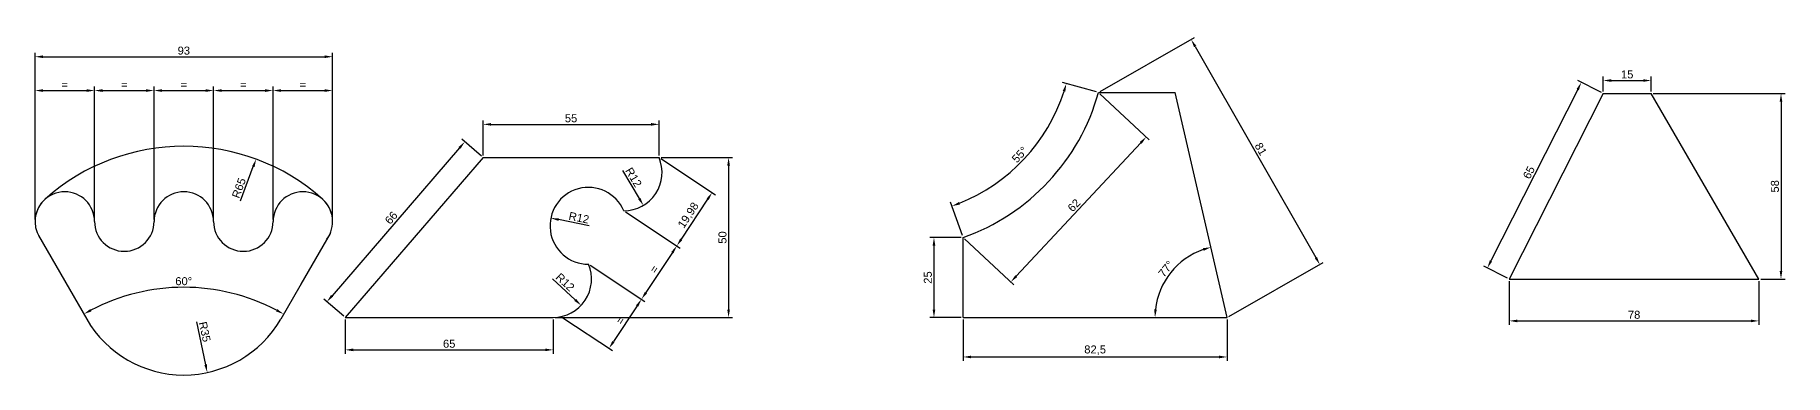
# Model space of a CAD drawing. Header units: millimetres. Extents: x 160 to 1325, y -518 to -340.
# Drawn here: x 160 to 707, y -518 to -412 of the extents above; entities that cross this region are included whole.
import ezdxf

# ---------------------------------------------------------------- set-up
doc = ezdxf.new("R2010")
doc.units = ezdxf.units.MM
doc.header["$PDMODE"] = 3
doc.styles.get("Standard").update_dxf_attribs({"font": 'arial.ttf'})
doc.dimstyles.new('ISO-25', dxfattribs={"dimtxt": 2.5, "dimasz": 2.5, "dimexe": 1.25, "dimexo": 0.625, "dimtad": 1, "dimtxsty": 'Standard', "dimcen": 2.5, "dimadec": 0, "dimazin": 0, "dimtfac": 1, "dimtmove": 0, "dimatfit": 3, "dimfxl": 1, "dimarcsym": 0})
doc.dimstyles.new('副本 ISO-25', dxfattribs={"dimtxt": 2.5, "dimasz": 2.5, "dimexe": 1.25, "dimexo": 0.625, "dimtad": 1, "dimtxsty": 'Standard', "dimcen": 2.5, "dimadec": 0, "dimazin": 0, "dimtfac": 1, "dimtmove": 0, "dimatfit": 3, "dimfxl": 1, "dimarcsym": 0})

# ---------------------------------------------------------------- blocks, each defined once
blk = doc.blocks.new('*D5')
at = {"color": 0, "lineweight": -2, "transparency": 16777216}
blk.add_line((224.25, -463.58), (228.22, -452.85), dxfattribs=at)
at = {"color": 0, "transparency": 16777216}
blk.add_solid([(227.83, -452.71), (228.61, -453), (229.09, -450.51)], dxfattribs=at)
at = {"layer": 'Defpoints', "color": 0, "transparency": 16777216}
for p in [(229.09, -450.51), (206.5, -511.46)]:
    blk.add_point(p, dxfattribs=at)
at = {"color": 0, "transparency": 16777216, "insert": (223.72, -459.52), "char_height": 2.5, "attachment_point": 5, "rotation": 69.6637}
blk.add_mtext('R65', dxfattribs=at)
blk = doc.blocks.new('*D17')
at = {"color": 0, "lineweight": -2, "transparency": 16777216}
for p, q in [((160, -469.38), (160, -427.82)), ((162.5, -429.07), (176.1, -429.07)), ((178.6, -469.38), (178.6, -427.82))]:
    blk.add_line(p, q, dxfattribs=at)
at = {"color": 0, "transparency": 16777216}
for points in [[(162.5, -428.65), (162.5, -429.49), (160, -429.07)], [(176.1, -428.65), (176.1, -429.49), (178.6, -429.07)]]:
    blk.add_solid(points, dxfattribs=at)
at = {"layer": 'Defpoints', "color": 0, "transparency": 16777216}
for p in [(178.6, -429.07), (160, -470), (178.6, -470)]:
    blk.add_point(p, dxfattribs=at)
at = {"color": 0, "transparency": 16777216, "insert": (169.3, -427.2), "char_height": 2.5, "attachment_point": 5}
blk.add_mtext('=', dxfattribs=at)
blk = doc.blocks.new('*D18')
at = {"color": 0, "lineweight": -2, "transparency": 16777216}
for p, q in [((178.6, -469.38), (178.6, -427.82)), ((181.1, -429.07), (194.7, -429.07)), ((197.2, -469.38), (197.2, -427.82))]:
    blk.add_line(p, q, dxfattribs=at)
at = {"color": 0, "transparency": 16777216}
for points in [[(181.1, -428.65), (181.1, -429.49), (178.6, -429.07)], [(194.7, -428.65), (194.7, -429.49), (197.2, -429.07)]]:
    blk.add_solid(points, dxfattribs=at)
at = {"layer": 'Defpoints', "color": 0, "transparency": 16777216}
for p in [(197.2, -429.07), (178.6, -470), (197.2, -470)]:
    blk.add_point(p, dxfattribs=at)
at = {"color": 0, "transparency": 16777216, "insert": (187.9, -427.2), "char_height": 2.5, "attachment_point": 5}
blk.add_mtext('=', dxfattribs=at)
blk = doc.blocks.new('*D19')
at = {"color": 0, "lineweight": -2, "transparency": 16777216}
for p, q in [((197.2, -469.38), (197.2, -427.82)), ((199.7, -429.07), (213.3, -429.07)), ((215.8, -469.38), (215.8, -427.82))]:
    blk.add_line(p, q, dxfattribs=at)
at = {"color": 0, "transparency": 16777216}
for points in [[(199.7, -428.65), (199.7, -429.49), (197.2, -429.07)], [(213.3, -428.65), (213.3, -429.49), (215.8, -429.07)]]:
    blk.add_solid(points, dxfattribs=at)
at = {"layer": 'Defpoints', "color": 0, "transparency": 16777216}
for p in [(215.8, -429.07), (197.2, -470), (215.8, -470)]:
    blk.add_point(p, dxfattribs=at)
at = {"color": 0, "transparency": 16777216, "insert": (206.5, -427.2), "char_height": 2.5, "attachment_point": 5}
blk.add_mtext('=', dxfattribs=at)
blk = doc.blocks.new('*D20')
at = {"color": 0, "lineweight": -2, "transparency": 16777216}
for p, q in [((215.8, -469.38), (215.8, -427.82)), ((218.3, -429.07), (231.9, -429.07)), ((234.4, -469.38), (234.4, -427.82))]:
    blk.add_line(p, q, dxfattribs=at)
at = {"color": 0, "transparency": 16777216}
for points in [[(218.3, -428.65), (218.3, -429.49), (215.8, -429.07)], [(231.9, -428.65), (231.9, -429.49), (234.4, -429.07)]]:
    blk.add_solid(points, dxfattribs=at)
at = {"layer": 'Defpoints', "color": 0, "transparency": 16777216}
for p in [(234.4, -429.07), (215.8, -470), (234.4, -470)]:
    blk.add_point(p, dxfattribs=at)
at = {"color": 0, "transparency": 16777216, "insert": (225.1, -427.2), "char_height": 2.5, "attachment_point": 5}
blk.add_mtext('=', dxfattribs=at)
blk = doc.blocks.new('*D21')
at = {"color": 0, "lineweight": -2, "transparency": 16777216}
for p, q in [((234.4, -469.38), (234.4, -427.82)), ((236.9, -429.07), (250.5, -429.07)), ((253, -469.34), (253, -427.82))]:
    blk.add_line(p, q, dxfattribs=at)
at = {"color": 0, "transparency": 16777216}
for points in [[(236.9, -428.65), (236.9, -429.49), (234.4, -429.07)], [(250.5, -428.65), (250.5, -429.49), (253, -429.07)]]:
    blk.add_solid(points, dxfattribs=at)
at = {"layer": 'Defpoints', "color": 0, "transparency": 16777216}
for p in [(253, -429.07), (234.4, -470), (253, -469.96)]:
    blk.add_point(p, dxfattribs=at)
at = {"color": 0, "transparency": 16777216, "insert": (243.7, -427.2), "char_height": 2.5, "attachment_point": 5}
blk.add_mtext('=', dxfattribs=at)
blk = doc.blocks.new('*D22')
at = {"color": 0, "lineweight": -2, "transparency": 16777216}
for p, q in [((160, -469.38), (160, -417.25)), ((162.5, -418.5), (250.5, -418.5)), ((253, -469.38), (253, -417.25))]:
    blk.add_line(p, q, dxfattribs=at)
at = {"color": 0, "transparency": 16777216}
for points in [[(162.5, -418.08), (162.5, -418.92), (160, -418.5)], [(250.5, -418.08), (250.5, -418.92), (253, -418.5)]]:
    blk.add_solid(points, dxfattribs=at)
at = {"layer": 'Defpoints', "color": 0, "transparency": 16777216}
for p in [(253, -418.5), (160, -470), (253, -470)]:
    blk.add_point(p, dxfattribs=at)
at = {"color": 0, "transparency": 16777216, "insert": (206.5, -416.6), "char_height": 2.5, "attachment_point": 5}
blk.add_mtext('93', dxfattribs=at)
blk = doc.blocks.new('*D32')
at = {"color": 0, "lineweight": -2, "transparency": 16777216}
for p, q in [((355.52, -450.34), (372.61, -461.65)), ((370.18, -463.04), (361.92, -475.54)), ((344.49, -467.01), (361.58, -478.32))]:
    blk.add_line(p, q, dxfattribs=at)
at = {"color": 0, "transparency": 16777216}
for points in [[(369.84, -462.81), (370.53, -463.27), (371.56, -460.96)], [(361.57, -475.31), (362.26, -475.77), (360.54, -477.63)]]:
    blk.add_solid(points, dxfattribs=at)
at = {"layer": 'Defpoints', "color": 0, "transparency": 16777216}
for p in [(355, -450), (343.97, -466.67), (360.54, -477.63)]:
    blk.add_point(p, dxfattribs=at)
at = {"color": 0, "transparency": 16777216, "insert": (364.28, -468.12), "char_height": 2.5, "attachment_point": 5, "rotation": 56.5103}
blk.add_mtext('19,98', dxfattribs=at)
blk = doc.blocks.new('*D33')
at = {"color": 0, "lineweight": -2, "transparency": 16777216}
for p, q in [((344.49, -467.01), (361.58, -478.32)), ((359.16, -479.71), (350.89, -492.21)), ((333.47, -483.68), (350.55, -494.98))]:
    blk.add_line(p, q, dxfattribs=at)
at = {"color": 0, "transparency": 16777216}
for points in [[(358.81, -479.48), (359.5, -479.94), (360.54, -477.63)], [(350.54, -491.98), (351.24, -492.44), (349.51, -494.29)]]:
    blk.add_solid(points, dxfattribs=at)
at = {"layer": 'Defpoints', "color": 0, "transparency": 16777216}
for p in [(343.97, -466.67), (332.95, -483.33), (349.51, -494.29)]:
    blk.add_point(p, dxfattribs=at)
at = {"color": 0, "transparency": 16777216, "insert": (353.46, -484.92), "char_height": 2.5, "attachment_point": 5, "rotation": 56.5103}
blk.add_mtext('=', dxfattribs=at)
blk = doc.blocks.new('*D34')
at = {"color": 0, "lineweight": -2, "transparency": 16777216}
for p, q in [((333.47, -483.68), (350.55, -494.98)), ((348.13, -496.38), (340.75, -507.53)), ((324.95, -500.07), (340.42, -510.3))]:
    blk.add_line(p, q, dxfattribs=at)
at = {"color": 0, "transparency": 16777216}
for points in [[(347.78, -496.15), (348.48, -496.61), (349.51, -494.29)], [(340.4, -507.3), (341.1, -507.76), (339.37, -509.61)]]:
    blk.add_solid(points, dxfattribs=at)
at = {"layer": 'Defpoints', "color": 0, "transparency": 16777216}
for p in [(332.95, -483.33), (324.43, -499.73), (339.37, -509.61)]:
    blk.add_point(p, dxfattribs=at)
at = {"color": 0, "transparency": 16777216, "insert": (342.88, -500.92), "char_height": 2.5, "attachment_point": 5, "rotation": 56.5103}
blk.add_mtext('=', dxfattribs=at)
blk = doc.blocks.new('*D35')
at = {"color": 0, "lineweight": -2, "transparency": 16777216}
for p, q in [((355.63, -450), (377.97, -450)), ((376.72, -452.5), (376.72, -497.5)), ((322.54, -500), (377.97, -500))]:
    blk.add_line(p, q, dxfattribs=at)
at = {"color": 0, "transparency": 16777216}
for points in [[(376.3, -452.5), (377.14, -452.5), (376.72, -450)], [(376.3, -497.5), (377.14, -497.5), (376.72, -500)]]:
    blk.add_solid(points, dxfattribs=at)
at = {"layer": 'Defpoints', "color": 0, "transparency": 16777216}
for p in [(355, -450), (321.92, -500), (376.72, -500)]:
    blk.add_point(p, dxfattribs=at)
at = {"color": 0, "transparency": 16777216, "insert": (374.82, -475), "char_height": 2.5, "attachment_point": 5, "rotation": 90}
blk.add_mtext('50', dxfattribs=at)
blk = doc.blocks.new('*D36')
at = {"color": 0, "lineweight": -2, "transparency": 16777216}
blk.add_line((343.58, -454.05), (348.82, -462.82), dxfattribs=at)
at = {"color": 0, "transparency": 16777216}
blk.add_solid([(349.18, -462.61), (348.46, -463.04), (350.1, -464.97)], dxfattribs=at)
at = {"layer": 'Defpoints', "color": 0, "transparency": 16777216}
for p in [(343.94, -454.67), (350.1, -464.97)]:
    blk.add_point(p, dxfattribs=at)
at = {"color": 0, "transparency": 16777216, "insert": (347.04, -456.18), "char_height": 2.5, "attachment_point": 5, "rotation": 300.8585}
blk.add_mtext('R12', dxfattribs=at)
blk = doc.blocks.new('*D37')
at = {"color": 0, "lineweight": -2, "transparency": 16777216}
blk.add_line((333.11, -471.37), (323.61, -469.41), dxfattribs=at)
at = {"color": 0, "transparency": 16777216}
blk.add_solid([(323.7, -469.01), (323.53, -469.82), (321.16, -468.91)], dxfattribs=at)
at = {"layer": 'Defpoints', "color": 0, "transparency": 16777216}
for p in [(321.16, -468.91), (332.92, -471.33)]:
    blk.add_point(p, dxfattribs=at)
at = {"color": 0, "transparency": 16777216, "insert": (329.97, -468.81), "char_height": 2.5, "attachment_point": 5, "rotation": 348.348}
blk.add_mtext('R12', dxfattribs=at)
blk = doc.blocks.new('*D38')
at = {"color": 0, "lineweight": -2, "transparency": 16777216}
blk.add_line((321.75, -487.86), (328.82, -494.5), dxfattribs=at)
at = {"color": 0, "transparency": 16777216}
blk.add_solid([(329.11, -494.19), (328.54, -494.8), (330.64, -496.21)], dxfattribs=at)
at = {"layer": 'Defpoints', "color": 0, "transparency": 16777216}
for p in [(321.89, -488), (330.64, -496.21)]:
    blk.add_point(p, dxfattribs=at)
at = {"color": 0, "transparency": 16777216, "insert": (325.66, -488.95), "char_height": 2.5, "attachment_point": 5, "rotation": 316.8432}
blk.add_mtext('R12', dxfattribs=at)
blk = doc.blocks.new('*D39')
at = {"color": 0, "lineweight": -2, "transparency": 16777216}
for p, q in [((256.92, -500.63), (256.92, -511.36)), ((321.92, -500.63), (321.92, -511.36)), ((259.42, -510.11), (319.42, -510.11))]:
    blk.add_line(p, q, dxfattribs=at)
at = {"color": 0, "transparency": 16777216}
for points in [[(259.42, -509.69), (259.42, -510.53), (256.92, -510.11)], [(319.42, -509.69), (319.42, -510.53), (321.92, -510.11)]]:
    blk.add_solid(points, dxfattribs=at)
at = {"layer": 'Defpoints', "color": 0, "transparency": 16777216}
for p in [(256.92, -500), (321.92, -500), (321.92, -510.11)]:
    blk.add_point(p, dxfattribs=at)
at = {"color": 0, "transparency": 16777216, "insert": (289.42, -508.21), "char_height": 2.5, "attachment_point": 5}
blk.add_mtext('65', dxfattribs=at)
blk = doc.blocks.new('*D40')
at = {"color": 0, "lineweight": -2, "transparency": 16777216}
for p, q in [((292.66, -446.97), (252.84, -493.19)), ((299.53, -449.59), (293.34, -444.26)), ((256.45, -499.59), (250.26, -494.26))]:
    blk.add_line(p, q, dxfattribs=at)
at = {"color": 0, "transparency": 16777216}
for points in [[(292.34, -446.7), (292.97, -447.25), (294.29, -445.08)], [(252.52, -492.91), (253.16, -493.46), (251.21, -495.08)]]:
    blk.add_solid(points, dxfattribs=at)
at = {"layer": 'Defpoints', "color": 0, "transparency": 16777216}
for p in [(300, -450), (251.21, -495.08), (256.92, -500)]:
    blk.add_point(p, dxfattribs=at)
at = {"color": 0, "transparency": 16777216, "insert": (271.31, -468.84), "char_height": 2.5, "attachment_point": 5, "rotation": 49.2509}
blk.add_mtext('66', dxfattribs=at)
blk = doc.blocks.new('*D41')
at = {"color": 0, "lineweight": -2, "transparency": 16777216}
for p, q in [((300, -449.38), (300, -438.38)), ((302.5, -439.63), (352.5, -439.63)), ((355, -449.38), (355, -438.38))]:
    blk.add_line(p, q, dxfattribs=at)
at = {"color": 0, "transparency": 16777216}
for points in [[(302.5, -439.22), (302.5, -440.05), (300, -439.63)], [(352.5, -439.22), (352.5, -440.05), (355, -439.63)]]:
    blk.add_solid(points, dxfattribs=at)
at = {"layer": 'Defpoints', "color": 0, "transparency": 16777216}
for p in [(355, -439.63), (300, -450), (355, -450)]:
    blk.add_point(p, dxfattribs=at)
at = {"color": 0, "transparency": 16777216, "insert": (327.5, -437.74), "char_height": 2.5, "attachment_point": 5}
blk.add_mtext('55', dxfattribs=at)
blk = doc.blocks.new('*D43')
at = {"color": 0, "lineweight": -2, "transparency": 16777216}
for p, q in [((492.85, -429.37), (522.35, -412.5)), ((522.5, -415.3), (560.22, -481.28)), ((533.04, -499.69), (562.54, -482.83))]:
    blk.add_line(p, q, dxfattribs=at)
at = {"color": 0, "transparency": 16777216}
for points in [[(522.87, -415.09), (522.14, -415.5), (521.26, -413.13)], [(560.58, -481.07), (559.86, -481.48), (561.46, -483.45)]]:
    blk.add_solid(points, dxfattribs=at)
at = {"layer": 'Defpoints', "color": 0, "transparency": 16777216}
for p in [(492.31, -429.68), (561.46, -483.45), (532.5, -500)]:
    blk.add_point(p, dxfattribs=at)
at = {"color": 0, "transparency": 16777216, "insert": (543.01, -447.34), "char_height": 2.5, "attachment_point": 5, "rotation": 299.7507}
blk.add_mtext('81', dxfattribs=at)
blk = doc.blocks.new('*D44')
at = {"color": 0, "lineweight": -2, "transparency": 16777216}
for p, q in [((492.76, -430.1), (508.11, -444.43)), ((505.49, -445.41), (466.6, -487.07)), ((450.46, -475.43), (465.81, -489.75))]:
    blk.add_line(p, q, dxfattribs=at)
at = {"color": 0, "transparency": 16777216}
for points in [[(505.19, -445.12), (505.8, -445.69), (507.2, -443.58)], [(466.29, -486.79), (466.9, -487.36), (464.89, -488.9)]]:
    blk.add_solid(points, dxfattribs=at)
at = {"layer": 'Defpoints', "color": 0, "transparency": 16777216}
for p in [(492.31, -429.68), (450, -475), (464.89, -488.9)]:
    blk.add_point(p, dxfattribs=at)
at = {"color": 0, "transparency": 16777216, "insert": (484.66, -464.94), "char_height": 2.5, "attachment_point": 5, "rotation": 46.9725}
blk.add_mtext('62', dxfattribs=at)
blk = doc.blocks.new('*D45')
at = {"color": 0, "lineweight": -2, "transparency": 16777216}
blk.add_arc((532.5, -500), 22.54, 109.3593, 173.6407, dxfattribs=at)
at = {"color": 0, "transparency": 16777216}
for points in [[(524.91, -478.34), (525.15, -479.14), (527.43, -478.04)], [(510.52, -497.53), (509.69, -497.48), (509.96, -500)]]:
    blk.add_solid(points, dxfattribs=at)
at = {"layer": 'Defpoints', "color": 0, "transparency": 16777216}
for p in [(516.26, -429.68), (518.42, -482.4), (450, -500), (532.5, -500), (532.5, -500)]:
    blk.add_point(p, dxfattribs=at)
at = {"color": 0, "transparency": 16777216, "insert": (513.4, -484.8), "char_height": 2.5, "attachment_point": 5, "rotation": 51.5}
blk.add_mtext('77°', dxfattribs=at)
blk = doc.blocks.new('*D46')
at = {"color": 0, "lineweight": -2, "transparency": 16777216}
for p, q in [((491.7, -429.51), (481.06, -426.55)), ((449.79, -474.41), (446.11, -463.99))]:
    blk.add_line(p, q, dxfattribs=at)
blk.add_arc((427.62, -411.7), 56.71, 291.9984, 341.9466, dxfattribs=at)
at = {"color": 0, "transparency": 16777216}
for points in [[(481.14, -429.16), (481.94, -429.4), (482.26, -426.89)], [(449.01, -464.68), (448.72, -463.9), (446.53, -465.17)]]:
    blk.add_solid(points, dxfattribs=at)
at = {"layer": 'Defpoints', "color": 0, "transparency": 16777216}
for p in [(427.62, -411.7), (492.31, -429.68), (462.38, -456.51), (450, -475)]:
    blk.add_point(p, dxfattribs=at)
at = {"color": 0, "transparency": 16777216, "insert": (467.69, -449.11), "char_height": 2.5, "attachment_point": 5, "rotation": 46.9725}
blk.add_mtext('55°', dxfattribs=at)
blk = doc.blocks.new('*D47')
at = {"color": 0, "lineweight": -2, "transparency": 16777216}
for p, q in [((449.38, -475), (439.64, -475)), ((440.89, -477.5), (440.89, -497.5)), ((449.38, -500), (439.64, -500))]:
    blk.add_line(p, q, dxfattribs=at)
at = {"color": 0, "transparency": 16777216}
for points in [[(440.47, -477.5), (441.31, -477.5), (440.89, -475)], [(440.47, -497.5), (441.31, -497.5), (440.89, -500)]]:
    blk.add_solid(points, dxfattribs=at)
at = {"layer": 'Defpoints', "color": 0, "transparency": 16777216}
for p in [(450, -475), (440.89, -500), (450, -500)]:
    blk.add_point(p, dxfattribs=at)
at = {"color": 0, "transparency": 16777216, "insert": (438.99, -487.5), "char_height": 2.5, "attachment_point": 5, "rotation": 90}
blk.add_mtext('25', dxfattribs=at)
blk = doc.blocks.new('*D48')
at = {"color": 0, "lineweight": -2, "transparency": 16777216}
for p, q in [((450, -500.62), (450, -513.58)), ((532.5, -500.62), (532.5, -513.58)), ((452.5, -512.33), (530, -512.33))]:
    blk.add_line(p, q, dxfattribs=at)
at = {"color": 0, "transparency": 16777216}
for points in [[(452.5, -511.92), (452.5, -512.75), (450, -512.33)], [(530, -511.92), (530, -512.75), (532.5, -512.33)]]:
    blk.add_solid(points, dxfattribs=at)
at = {"layer": 'Defpoints', "color": 0, "transparency": 16777216}
for p in [(450, -500), (532.5, -500), (532.5, -512.33)]:
    blk.add_point(p, dxfattribs=at)
at = {"color": 0, "transparency": 16777216, "insert": (491.25, -510.21), "char_height": 2.5, "attachment_point": 5}
blk.add_mtext('82,5', dxfattribs=at)
blk = doc.blocks.new('*D49')
at = {"color": 0, "lineweight": -2, "transparency": 16777216}
for p, q in [((620.66, -488.62), (620.66, -502.31)), ((698.66, -488.62), (698.66, -502.31)), ((623.16, -501.06), (696.16, -501.06))]:
    blk.add_line(p, q, dxfattribs=at)
at = {"color": 0, "transparency": 16777216}
for points in [[(623.16, -500.65), (623.16, -501.48), (620.66, -501.06)], [(696.16, -500.65), (696.16, -501.48), (698.66, -501.06)]]:
    blk.add_solid(points, dxfattribs=at)
at = {"layer": 'Defpoints', "color": 0, "transparency": 16777216}
for p in [(620.66, -488), (698.66, -488), (698.66, -501.06)]:
    blk.add_point(p, dxfattribs=at)
at = {"color": 0, "transparency": 16777216, "insert": (659.66, -499.16), "char_height": 2.5, "attachment_point": 5}
blk.add_mtext('78', dxfattribs=at)
blk = doc.blocks.new('*D50')
at = {"color": 0, "lineweight": -2, "transparency": 16777216}
for p, q in [((649.44, -429.72), (642.04, -425.97)), ((642.03, -428.77), (614.94, -482.31)), ((620.1, -487.72), (612.7, -483.97))]:
    blk.add_line(p, q, dxfattribs=at)
at = {"color": 0, "transparency": 16777216}
for points in [[(641.66, -428.58), (642.4, -428.96), (643.16, -426.54)], [(614.57, -482.12), (615.31, -482.5), (613.81, -484.54)]]:
    blk.add_solid(points, dxfattribs=at)
at = {"layer": 'Defpoints', "color": 0, "transparency": 16777216}
for p in [(650, -430), (613.81, -484.54), (620.66, -488)]:
    blk.add_point(p, dxfattribs=at)
at = {"color": 0, "transparency": 16777216, "insert": (626.79, -454.68), "char_height": 2.5, "attachment_point": 5, "rotation": 63.1647}
blk.add_mtext('65', dxfattribs=at)
blk = doc.blocks.new('*D51')
at = {"color": 0, "lineweight": -2, "transparency": 16777216}
for p, q in [((650, -429.38), (650, -424.69)), ((652.5, -425.94), (662.5, -425.94)), ((665, -429.38), (665, -424.69))]:
    blk.add_line(p, q, dxfattribs=at)
at = {"color": 0, "transparency": 16777216}
for points in [[(652.5, -425.52), (652.5, -426.35), (650, -425.94)], [(662.5, -425.52), (662.5, -426.35), (665, -425.94)]]:
    blk.add_solid(points, dxfattribs=at)
at = {"layer": 'Defpoints', "color": 0, "transparency": 16777216}
for p in [(665, -425.94), (650, -430), (665, -430)]:
    blk.add_point(p, dxfattribs=at)
at = {"color": 0, "transparency": 16777216, "insert": (657.5, -424.03), "char_height": 2.5, "attachment_point": 5}
blk.add_mtext('15', dxfattribs=at)
blk = doc.blocks.new('*D52')
at = {"color": 0, "lineweight": -2, "transparency": 16777216}
for p, q in [((665.63, -430), (706.81, -430)), ((705.56, -432.5), (705.56, -485.5)), ((699.28, -488), (706.81, -488))]:
    blk.add_line(p, q, dxfattribs=at)
at = {"color": 0, "transparency": 16777216}
for points in [[(705.14, -432.5), (705.97, -432.5), (705.56, -430)], [(705.14, -485.5), (705.97, -485.5), (705.56, -488)]]:
    blk.add_solid(points, dxfattribs=at)
at = {"layer": 'Defpoints', "color": 0, "transparency": 16777216}
for p in [(665, -430), (698.66, -488), (705.56, -488)]:
    blk.add_point(p, dxfattribs=at)
at = {"color": 0, "transparency": 16777216, "insert": (703.66, -459), "char_height": 2.5, "attachment_point": 5, "rotation": 90}
blk.add_mtext('58', dxfattribs=at)
blk = doc.blocks.new('*D53')
at = {"color": 0, "lineweight": -2, "transparency": 16777216}
blk.add_line((210.42, -501.32), (213.31, -514.74), dxfattribs=at)
at = {"color": 0, "transparency": 16777216}
blk.add_solid([(213.71, -514.65), (212.9, -514.83), (213.83, -517.19)], dxfattribs=at)
at = {"layer": 'Defpoints', "color": 0, "transparency": 16777216}
for p in [(206.47, -482.97), (213.83, -517.19)]:
    blk.add_point(p, dxfattribs=at)
at = {"color": 0, "transparency": 16777216, "insert": (213.04, -504.46), "char_height": 2.5, "attachment_point": 5, "rotation": 282.1438}
blk.add_mtext('R35', dxfattribs=at)
blk = doc.blocks.new('*D54')
at = {"color": 0, "lineweight": -2, "transparency": 16777216}
blk.add_arc((206.47, -552.97), 62.41, 62.2954, 117.7046, dxfattribs=at)
at = {"color": 0, "transparency": 16777216}
for points in [[(177.66, -498.08), (177.25, -497.35), (175.27, -498.92)], [(235.68, -497.35), (235.28, -498.08), (237.67, -498.92)]]:
    blk.add_solid(points, dxfattribs=at)
at = {"layer": 'Defpoints', "color": 0, "transparency": 16777216}
for p in [(161.1, -474.39), (252.23, -473.72), (217.31, -491.51), (176.16, -500.47), (236.78, -500.47)]:
    blk.add_point(p, dxfattribs=at)
at = {"color": 0, "transparency": 16777216, "insert": (206.47, -488.66), "char_height": 2.5, "attachment_point": 5}
blk.add_mtext('60°', dxfattribs=at)

msp = doc.modelspace()

# ---------------------------------------------------------------- linework, layer by layer
for p, q in [((492.306, -429.676), (516.265, -429.676)), ((532.5, -500), (516.265, -429.676)), ((650, -430), (620.657, -488)), ((650, -430), (665, -430)), ((698.657, -488), (665, -430)), ((300, -450), (256.919, -500)), ((300, -450), (355, -450)), ((161.099, -474.385), (176.158, -500.468)), ((252.226, -473.715), (236.78, -500.468)), ((252.226, -473.715), (243.086, -489.546)), ((450, -500), (450, -475)), ((620.657, -488), (698.657, -488)), ((256.919, -500), (321.919, -500)), ((450, -500), (532.5, -500))]:
    msp.add_line(p, q)
for centre, radius, start, end in [((427.62, -411.704), 67.136, 289.47251, 344.47251), ((206.5, -511.457), 65, 48.09761, 131.90239), ((343.945, -454.667), 12, 270.1351, 22.88555), ((169.3, -470), 9.3, 0, 180), ((169.3, -470), 9.3, 131.90239, 211.86766), ((206.5, -470), 9.3, 0, 180), ((243.7, -470), 9.3, 0, 180), ((243.7, -470), 9.3, 323.54629, 48.09761), ((332.917, -471.333), 12, 22.88555, 270.1351), ((187.9, -470), 9.3, 180, 0), ((225.1, -470), 9.3, 180, 0), ((321.89, -488), 12, 270.1351, 22.88555), ((206.469, -482.968), 35, 210, 330)]:
    msp.add_arc(centre, radius, start, end)

# ---------------------------------------------------------------- dimensions: what is measured, and where the dimension line sits
for base, p1, p2, picture, middle in [((253, -418.499), (160, -470), (253, -470), '*D22', (206.5, -416.597)), ((698.657, -501.063), (620.657, -488), (698.657, -488), '*D49', (659.657, -499.161)), ((321.919, -510.109), (256.919, -500), (321.919, -500), '*D39', (289.419, -508.207)), ((532.5, -512.335), (450, -500), (532.5, -500), '*D48', (491.25, -510.207))]:
    dim = msp.add_linear_dim(base=base, p1=p1, p2=p2, dimstyle='副本 ISO-25')
    dim.commit()
    dim.dimension.update_dxf_attribs({"geometry": picture, "text_midpoint": middle})
dim = msp.add_angular_dim_3p(base=(462.384, -456.512), center=(427.62, -411.704), p1=(450, -475), p2=(492.306, -429.676), dimstyle='副本 ISO-25')
dim.commit()
dim.dimension.update_dxf_attribs({"geometry": '*D46', "text_midpoint": (467.692, -449.108)})
for p1, p2, distance, picture, middle in [((492.306, -429.676), (532.5, -500), 33.354, '*D43', (543.012, -447.343)), ((650, -430), (620.657, -488), -7.668, '*D50', (626.789, -454.68)), ((650, -430), (665, -430), 4.065, '*D51', (657.5, -424.034)), ((492.306, -429.676), (450, -475), 20.373, '*D44', (484.656, -464.942)), ((300, -450), (355, -450), 10.367, '*D41', (327.5, -437.736)), ((300, -450), (256.919, -500), -7.538, '*D40', (271.309, -468.839))]:
    dim = msp.add_aligned_dim(p1=p1, p2=p2, distance=distance, dimstyle='副本 ISO-25')
    dim.commit()
    dim.dimension.update_dxf_attribs({"geometry": picture, "text_midpoint": middle})
for base, p1, p2, picture, middle in [((178.6, -429.071), (160, -470), (178.6, -470), '*D17', (169.3, -427.196)), ((197.2, -429.071), (178.6, -470), (197.2, -470), '*D18', (187.9, -427.196)), ((215.8, -429.071), (197.2, -470), (215.8, -470), '*D19', (206.5, -427.196)), ((234.4, -429.071), (215.8, -470), (234.4, -470), '*D20', (225.1, -427.196)), ((253, -429.071), (234.4, -470), (253, -469.962), '*D21', (243.7, -427.196))]:
    dim = msp.add_linear_dim(base=base, p1=p1, p2=p2, text='=', dimstyle='副本 ISO-25', override={"dimtmove": 1})
    dim.commit()
    dim.dimension.update_dxf_attribs({"geometry": picture, "text_midpoint": middle})
for base, line1, line2, picture, middle in [((518.42, -482.404), ((450, -500), (532.5, -500)), ((532.5, -500), (516.265, -429.676)), '*D45', (513.396, -484.804)), ((217.306, -491.509), ((252.226, -473.715), (236.78, -500.468)), ((161.099, -474.385), (176.158, -500.468)), '*D54', (206.469, -488.66))]:
    dim = msp.add_angular_dim_2l(base=base, line1=line1, line2=line2, dimstyle='副本 ISO-25')
    dim.commit()
    dim.dimension.update_dxf_attribs({"geometry": picture, "text_midpoint": middle})
for base, p1, p2, picture, middle in [((705.557, -488), (665, -430), (698.657, -488), '*D52', (703.656, -459)), ((376.719, -500), (355, -450), (321.919, -500), '*D35', (374.818, -475)), ((440.89, -500), (450, -475), (450, -500), '*D47', (438.989, -487.5))]:
    dim = msp.add_linear_dim(base=base, p1=p1, p2=p2, angle=90, dimstyle='副本 ISO-25')
    dim.commit()
    dim.dimension.update_dxf_attribs({"geometry": picture, "text_midpoint": middle})
for center, mpoint, dimstyle, picture, middle in [((206.5, -511.457), (229.089, -450.508), 'ISO-25', '*D5', (225.504, -460.182)), ((343.945, -454.667), (350.1, -464.968), '副本 ISO-25', '*D36', (345.423, -457.14)), ((332.917, -471.333), (321.165, -468.91), '副本 ISO-25', '*D37', (329.587, -470.646)), ((206.469, -482.968), (213.832, -517.185), '副本 ISO-25', '*D53', (211.181, -504.865)), ((321.89, -488), (330.644, -496.208), '副本 ISO-25', '*D38', (324.371, -490.326))]:
    dim = msp.add_radius_dim(center=center, mpoint=mpoint, dimstyle=dimstyle)
    dim.commit()
    dim.dimension.update_dxf_attribs({"geometry": picture, "text_midpoint": middle, "dimtype": 164})
dim = msp.add_linear_dim(base=(360.537, -477.626), p1=(355, -450), p2=(343.973, -466.667), angle=236.51033, dimstyle='副本 ISO-25', override={"dimtmove": 1})
dim.commit()
dim.dimension.update_dxf_attribs({"geometry": '*D32', "text_midpoint": (364.276, -468.118)})
for base, p1, p2, picture, middle in [((349.509, -494.292), (343.973, -466.667), (332.946, -483.333), '*D33', (353.459, -484.924)), ((339.373, -509.613), (332.946, -483.333), (324.432, -499.728), '*D34', (342.877, -500.918))]:
    dim = msp.add_linear_dim(base=base, p1=p1, p2=p2, angle=236.51033, text='=', dimstyle='副本 ISO-25', override={"dimtmove": 1})
    dim.commit()
    dim.dimension.update_dxf_attribs({"geometry": picture, "text_midpoint": middle})

doc.saveas('drawing.dxf')
